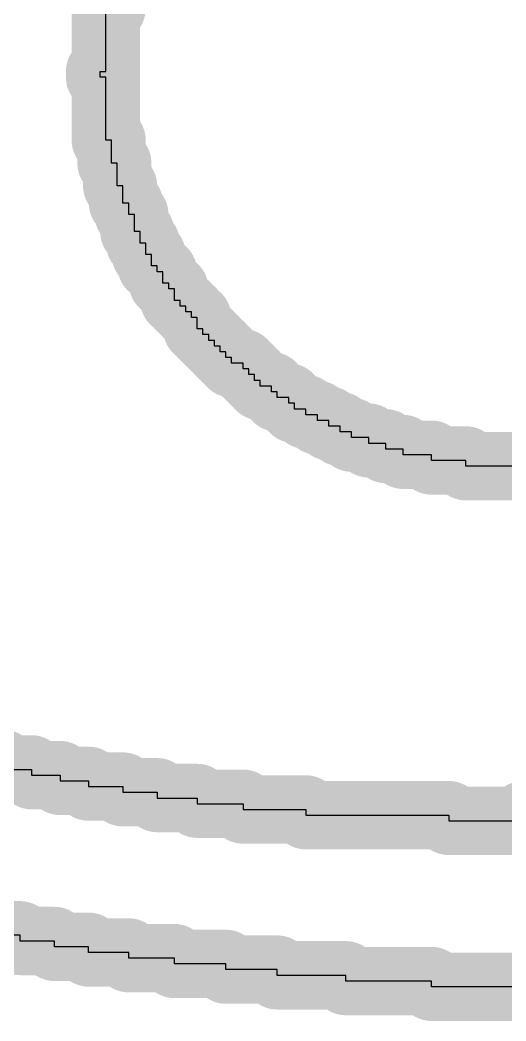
# Model space of a CAD drawing. Header units: inches. Extents: x -0.03 to 9.71, y 0.01 to 4.44.
# Drawn here: x 0.1688 to 0.2044, y 0.6771 to 0.7502 of the extents above; entities that cross this region are included whole.
import ezdxf

# ---------------------------------------------------------------- set-up
doc = ezdxf.new("R2010")
doc.units = ezdxf.units.IN
doc.header["$MEASUREMENT"] = 0
doc.layers.add('Top Overlay', color=2, linetype='Continuous')

msp = doc.modelspace()

# ---------------------------------------------------------------- linework, layer by layer
at = {"layer": 'Top Overlay'}
for p, q in [((0.175122, 0.746484), (0.175122, 0.751083)), ((0.174705, 0.746067), (0.174705, 0.746484)), ((0.174705, 0.746484), (0.175122, 0.746484)), ((0.175122, 0.746067), (0.174705, 0.746067)), ((0.175122, 0.741465), (0.175122, 0.746067)), ((0.17554, 0.741465), (0.175122, 0.741465)), ((0.17554, 0.739791), (0.17554, 0.741465)), ((0.175957, 0.739791), (0.17554, 0.739791)), ((0.175957, 0.738122), (0.175957, 0.739791)), ((0.176378, 0.738122), (0.175957, 0.738122)), ((0.176378, 0.736866), (0.176378, 0.738122)), ((0.176796, 0.736866), (0.176378, 0.736866)), ((0.176796, 0.736032), (0.176796, 0.736866)), ((0.177213, 0.736032), (0.176796, 0.736032)), ((0.177213, 0.734776), (0.177213, 0.736032)), ((0.17763, 0.734776), (0.177213, 0.734776)), ((0.17763, 0.733937), (0.17763, 0.734776)), ((0.178048, 0.733937), (0.17763, 0.733937)), ((0.178048, 0.73352), (0.178048, 0.733937)), ((0.178048, 0.733102), (0.178048, 0.73352)), ((0.178469, 0.733102), (0.178048, 0.733102)), ((0.178469, 0.732268), (0.178469, 0.733102)), ((0.178886, 0.732268), (0.178469, 0.732268)), ((0.178886, 0.731846), (0.178886, 0.732268)), ((0.179304, 0.731846), (0.178886, 0.731846)), ((0.179304, 0.731012), (0.179304, 0.731846)), ((0.179721, 0.731012), (0.179304, 0.731012)), ((0.179721, 0.730595), (0.179721, 0.731012)), ((0.180138, 0.730595), (0.179721, 0.730595)), ((0.180138, 0.729756), (0.180138, 0.730595)), ((0.180559, 0.729756), (0.180138, 0.729756)), ((0.180559, 0.729339), (0.180559, 0.729756)), ((0.180977, 0.729339), (0.180559, 0.729339)), ((0.180977, 0.728921), (0.180977, 0.729339)), ((0.181394, 0.728921), (0.180977, 0.728921)), ((0.181394, 0.728504), (0.181394, 0.728921)), ((0.181811, 0.728504), (0.181394, 0.728504)), ((0.181811, 0.727665), (0.181811, 0.728504)), ((0.182229, 0.727665), (0.181811, 0.727665)), ((0.182229, 0.727248), (0.182229, 0.727665)), ((0.18265, 0.727248), (0.182229, 0.727248)), ((0.18265, 0.726831), (0.18265, 0.727248)), ((0.183067, 0.726831), (0.18265, 0.726831)), ((0.183067, 0.726414), (0.183067, 0.726831)), ((0.183485, 0.726414), (0.183067, 0.726414)), ((0.183485, 0.725992), (0.183485, 0.726414)), ((0.183902, 0.725992), (0.183485, 0.725992)), ((0.183902, 0.725575), (0.183902, 0.725992)), ((0.184323, 0.725575), (0.183902, 0.725575)), ((0.184323, 0.725158), (0.184323, 0.725575)), ((0.185158, 0.725158), (0.184323, 0.725158)), ((0.185158, 0.72474), (0.185158, 0.725158)), ((0.185575, 0.72474), (0.185158, 0.72474)), ((0.185575, 0.724323), (0.185575, 0.72474)), ((0.185993, 0.724323), (0.185575, 0.724323)), ((0.185993, 0.723902), (0.185993, 0.724323)), ((0.186414, 0.723902), (0.185993, 0.723902)), ((0.186414, 0.723484), (0.186414, 0.723902)), ((0.187248, 0.723484), (0.186414, 0.723484)), ((0.187248, 0.723067), (0.187248, 0.723484)), ((0.187666, 0.723067), (0.187248, 0.723067)), ((0.187666, 0.72265), (0.187666, 0.723067)), ((0.188504, 0.72265), (0.187666, 0.72265)), ((0.188504, 0.722232), (0.188504, 0.72265)), ((0.188922, 0.722232), (0.188504, 0.722232)), ((0.188922, 0.721811), (0.188922, 0.722232)), ((0.189756, 0.721811), (0.188922, 0.721811)), ((0.189756, 0.721394), (0.189756, 0.721811)), ((0.190595, 0.721394), (0.189756, 0.721394)), ((0.190595, 0.720977), (0.190595, 0.721394)), ((0.19143, 0.720977), (0.190595, 0.720977)), ((0.19143, 0.720559), (0.19143, 0.720977)), ((0.192268, 0.720559), (0.19143, 0.720559)), ((0.192268, 0.720138), (0.192268, 0.720559)), ((0.193103, 0.720138), (0.192268, 0.720138)), ((0.193103, 0.71972), (0.193103, 0.720138)), ((0.194359, 0.71972), (0.193103, 0.71972)), ((0.194359, 0.719303), (0.194359, 0.71972)), ((0.195611, 0.719303), (0.194359, 0.719303)), ((0.195611, 0.718886), (0.195611, 0.719303)), ((0.196866, 0.718886), (0.195611, 0.718886)), ((0.196866, 0.718469), (0.196866, 0.718886)), ((0.198957, 0.718469), (0.196866, 0.718469)), ((0.198957, 0.718047), (0.198957, 0.718469)), ((0.201465, 0.718047), (0.198957, 0.718047)), ((0.201465, 0.71763), (0.201465, 0.718047)), ((0.208158, 0.71763), (0.201465, 0.71763)), ((0.167595, 0.695469), (0.169685, 0.695469)), ((0.169685, 0.695469), (0.169685, 0.695051)), ((0.169685, 0.695051), (0.171776, 0.695051)), ((0.171776, 0.695051), (0.171776, 0.694634)), ((0.171776, 0.694634), (0.173867, 0.694634)), ((0.173867, 0.694634), (0.173867, 0.694213)), ((0.173867, 0.694213), (0.176378, 0.694213)), ((0.176378, 0.694213), (0.176378, 0.693795)), ((0.176378, 0.693795), (0.178886, 0.693795)), ((0.178886, 0.693795), (0.178886, 0.693378)), ((0.178886, 0.693378), (0.181811, 0.693378)), ((0.181811, 0.693378), (0.181811, 0.692961)), ((0.181811, 0.692961), (0.185158, 0.692961)), ((0.185158, 0.692961), (0.185158, 0.692539)), ((0.185158, 0.692539), (0.189756, 0.692539)), ((0.189756, 0.692539), (0.189756, 0.692122)), ((0.189756, 0.692122), (0.200213, 0.692122)), ((0.200213, 0.692122), (0.200213, 0.691705)), ((0.200213, 0.691705), (0.205646, 0.691705)), ((0.168851, 0.683343), (0.166343, 0.683343)), ((0.168851, 0.682925), (0.168851, 0.683343)), ((0.171359, 0.682925), (0.168851, 0.682925)), ((0.171359, 0.682504), (0.171359, 0.682925)), ((0.173867, 0.682504), (0.171359, 0.682504)), ((0.173867, 0.682087), (0.173867, 0.682504)), ((0.176796, 0.682087), (0.173867, 0.682087)), ((0.176796, 0.681669), (0.176796, 0.682087)), ((0.180138, 0.681669), (0.176796, 0.681669)), ((0.180138, 0.681252), (0.180138, 0.681669)), ((0.183902, 0.681252), (0.180138, 0.681252)), ((0.183902, 0.680835), (0.183902, 0.681252)), ((0.187666, 0.680835), (0.183902, 0.680835)), ((0.187666, 0.680414), (0.187666, 0.680835)), ((0.192685, 0.680414), (0.187666, 0.680414)), ((0.192685, 0.679996), (0.192685, 0.680414)), ((0.198957, 0.679996), (0.192685, 0.679996)), ((0.198957, 0.679579), (0.198957, 0.679996)), ((0.224882, 0.679579), (0.198957, 0.679579))]:
    msp.add_line(p, q, dxfattribs=at)
for points in [[(0.17554, 0.752339, 0.005, 0.005, 0), (0.17554, 0.752756, 0.005, 0.005, 0)], [(0.17554, 0.751917, 0.005, 0.005, 0), (0.17554, 0.752339, 0.005, 0.005, 0)], [(0.17554, 0.7515, 0.005, 0.005, 0), (0.17554, 0.751917, 0.005, 0.005, 0)], [(0.17554, 0.751083, 0.005, 0.005, 0), (0.17554, 0.7515, 0.005, 0.005, 0)], [(0.175122, 0.751083, 0.005, 0.005, 0), (0.17554, 0.751083, 0.005, 0.005, 0)], [(0.175122, 0.750665, 0.005, 0.005, 0), (0.175122, 0.751083, 0.005, 0.005, 0)], [(0.175122, 0.750248, 0.005, 0.005, 0), (0.175122, 0.750665, 0.005, 0.005, 0)], [(0.175122, 0.749831, 0.005, 0.005, 0), (0.175122, 0.750248, 0.005, 0.005, 0)], [(0.175122, 0.749409, 0.005, 0.005, 0), (0.175122, 0.749831, 0.005, 0.005, 0)], [(0.175122, 0.748992, 0.005, 0.005, 0), (0.175122, 0.749409, 0.005, 0.005, 0)], [(0.175122, 0.748575, 0.005, 0.005, 0), (0.175122, 0.748992, 0.005, 0.005, 0)], [(0.175122, 0.748158, 0.005, 0.005, 0), (0.175122, 0.748575, 0.005, 0.005, 0)], [(0.175122, 0.747736, 0.005, 0.005, 0), (0.175122, 0.748158, 0.005, 0.005, 0)], [(0.175122, 0.747319, 0.005, 0.005, 0), (0.175122, 0.747736, 0.005, 0.005, 0)], [(0.175122, 0.746902, 0.005, 0.005, 0), (0.175122, 0.747319, 0.005, 0.005, 0)], [(0.175122, 0.746484, 0.005, 0.005, 0), (0.175122, 0.746902, 0.005, 0.005, 0)], [(0.174705, 0.746067, 0.005, 0.005, 0), (0.174705, 0.746484, 0.005, 0.005, 0)], [(0.174705, 0.746484, 0.005, 0.005, 0), (0.175122, 0.746484, 0.005, 0.005, 0)], [(0.174705, 0.746067, 0.005, 0.005, 0), (0.175122, 0.746067, 0.005, 0.005, 0)], [(0.175122, 0.745646, 0.005, 0.005, 0), (0.175122, 0.746067, 0.005, 0.005, 0)], [(0.175122, 0.745228, 0.005, 0.005, 0), (0.175122, 0.745646, 0.005, 0.005, 0)], [(0.175122, 0.744811, 0.005, 0.005, 0), (0.175122, 0.745228, 0.005, 0.005, 0)], [(0.175122, 0.744394, 0.005, 0.005, 0), (0.175122, 0.744811, 0.005, 0.005, 0)], [(0.175122, 0.743973, 0.005, 0.005, 0), (0.175122, 0.744394, 0.005, 0.005, 0)], [(0.175122, 0.743555, 0.005, 0.005, 0), (0.175122, 0.743973, 0.005, 0.005, 0)], [(0.175122, 0.743138, 0.005, 0.005, 0), (0.175122, 0.743555, 0.005, 0.005, 0)], [(0.175122, 0.742721, 0.005, 0.005, 0), (0.175122, 0.743138, 0.005, 0.005, 0)], [(0.175122, 0.742303, 0.005, 0.005, 0), (0.175122, 0.742721, 0.005, 0.005, 0)], [(0.175122, 0.741882, 0.005, 0.005, 0), (0.175122, 0.742303, 0.005, 0.005, 0)], [(0.175122, 0.741465, 0.005, 0.005, 0), (0.175122, 0.741882, 0.005, 0.005, 0)], [(0.175122, 0.741465, 0.005, 0.005, 0), (0.17554, 0.741465, 0.005, 0.005, 0)], [(0.17554, 0.741047, 0.005, 0.005, 0), (0.17554, 0.741465, 0.005, 0.005, 0)], [(0.17554, 0.74063, 0.005, 0.005, 0), (0.17554, 0.741047, 0.005, 0.005, 0)], [(0.17554, 0.740213, 0.005, 0.005, 0), (0.17554, 0.74063, 0.005, 0.005, 0)], [(0.17554, 0.739791, 0.005, 0.005, 0), (0.17554, 0.740213, 0.005, 0.005, 0)], [(0.17554, 0.739791, 0.005, 0.005, 0), (0.175957, 0.739791, 0.005, 0.005, 0)], [(0.175957, 0.739374, 0.005, 0.005, 0), (0.175957, 0.739791, 0.005, 0.005, 0)], [(0.175957, 0.738957, 0.005, 0.005, 0), (0.175957, 0.739374, 0.005, 0.005, 0)], [(0.175957, 0.738539, 0.005, 0.005, 0), (0.175957, 0.738957, 0.005, 0.005, 0)], [(0.175957, 0.738122, 0.005, 0.005, 0), (0.175957, 0.738539, 0.005, 0.005, 0)], [(0.175957, 0.738122, 0.005, 0.005, 0), (0.176378, 0.738122, 0.005, 0.005, 0)], [(0.176378, 0.737701, 0.005, 0.005, 0), (0.176378, 0.738122, 0.005, 0.005, 0)], [(0.176378, 0.737283, 0.005, 0.005, 0), (0.176378, 0.737701, 0.005, 0.005, 0)], [(0.176378, 0.736866, 0.005, 0.005, 0), (0.176378, 0.737283, 0.005, 0.005, 0)], [(0.176378, 0.736866, 0.005, 0.005, 0), (0.176796, 0.736866, 0.005, 0.005, 0)], [(0.176796, 0.736449, 0.005, 0.005, 0), (0.176796, 0.736866, 0.005, 0.005, 0)], [(0.176796, 0.736032, 0.005, 0.005, 0), (0.176796, 0.736449, 0.005, 0.005, 0)], [(0.176796, 0.736032, 0.005, 0.005, 0), (0.177213, 0.736032, 0.005, 0.005, 0)], [(0.177213, 0.73561, 0.005, 0.005, 0), (0.177213, 0.736032, 0.005, 0.005, 0)], [(0.177213, 0.735193, 0.005, 0.005, 0), (0.177213, 0.73561, 0.005, 0.005, 0)], [(0.177213, 0.734776, 0.005, 0.005, 0), (0.177213, 0.735193, 0.005, 0.005, 0)], [(0.177213, 0.734776, 0.005, 0.005, 0), (0.17763, 0.734776, 0.005, 0.005, 0)], [(0.17763, 0.734358, 0.005, 0.005, 0), (0.17763, 0.734776, 0.005, 0.005, 0)], [(0.17763, 0.733937, 0.005, 0.005, 0), (0.17763, 0.734358, 0.005, 0.005, 0)], [(0.17763, 0.733937, 0.005, 0.005, 0), (0.178048, 0.733937, 0.005, 0.005, 0)], [(0.178048, 0.73352, 0.005, 0.005, 0), (0.178048, 0.733937, 0.005, 0.005, 0)], [(0.178048, 0.733102, 0.005, 0.005, 0), (0.178048, 0.73352, 0.005, 0.005, 0)], [(0.178048, 0.733102, 0.005, 0.005, 0), (0.178469, 0.733102, 0.005, 0.005, 0)], [(0.178469, 0.732685, 0.005, 0.005, 0), (0.178469, 0.733102, 0.005, 0.005, 0)], [(0.178469, 0.732268, 0.005, 0.005, 0), (0.178469, 0.732685, 0.005, 0.005, 0)], [(0.178469, 0.732268, 0.005, 0.005, 0), (0.178886, 0.732268, 0.005, 0.005, 0)], [(0.178886, 0.731846, 0.005, 0.005, 0), (0.178886, 0.732268, 0.005, 0.005, 0)], [(0.178886, 0.731846, 0.005, 0.005, 0), (0.179304, 0.731846, 0.005, 0.005, 0)], [(0.179304, 0.731429, 0.005, 0.005, 0), (0.179304, 0.731846, 0.005, 0.005, 0)], [(0.179304, 0.731012, 0.005, 0.005, 0), (0.179304, 0.731429, 0.005, 0.005, 0)], [(0.179304, 0.731012, 0.005, 0.005, 0), (0.179721, 0.731012, 0.005, 0.005, 0)], [(0.179721, 0.730595, 0.005, 0.005, 0), (0.179721, 0.731012, 0.005, 0.005, 0)], [(0.179721, 0.730595, 0.005, 0.005, 0), (0.180138, 0.730595, 0.005, 0.005, 0)], [(0.180138, 0.730177, 0.005, 0.005, 0), (0.180138, 0.730595, 0.005, 0.005, 0)], [(0.180138, 0.729756, 0.005, 0.005, 0), (0.180138, 0.730177, 0.005, 0.005, 0)], [(0.180138, 0.729756, 0.005, 0.005, 0), (0.180559, 0.729756, 0.005, 0.005, 0)], [(0.180559, 0.729339, 0.005, 0.005, 0), (0.180559, 0.729756, 0.005, 0.005, 0)], [(0.180559, 0.729339, 0.005, 0.005, 0), (0.180977, 0.729339, 0.005, 0.005, 0)], [(0.180977, 0.728921, 0.005, 0.005, 0), (0.180977, 0.729339, 0.005, 0.005, 0)], [(0.180977, 0.728921, 0.005, 0.005, 0), (0.181394, 0.728921, 0.005, 0.005, 0)], [(0.181394, 0.728504, 0.005, 0.005, 0), (0.181394, 0.728921, 0.005, 0.005, 0)], [(0.181394, 0.728504, 0.005, 0.005, 0), (0.181811, 0.728504, 0.005, 0.005, 0)], [(0.181811, 0.728083, 0.005, 0.005, 0), (0.181811, 0.728504, 0.005, 0.005, 0)], [(0.181811, 0.727665, 0.005, 0.005, 0), (0.181811, 0.728083, 0.005, 0.005, 0)], [(0.181811, 0.727665, 0.005, 0.005, 0), (0.182229, 0.727665, 0.005, 0.005, 0)], [(0.182229, 0.727248, 0.005, 0.005, 0), (0.182229, 0.727665, 0.005, 0.005, 0)], [(0.182229, 0.727248, 0.005, 0.005, 0), (0.18265, 0.727248, 0.005, 0.005, 0)], [(0.18265, 0.726831, 0.005, 0.005, 0), (0.18265, 0.727248, 0.005, 0.005, 0)], [(0.18265, 0.726831, 0.005, 0.005, 0), (0.183067, 0.726831, 0.005, 0.005, 0)], [(0.183067, 0.726414, 0.005, 0.005, 0), (0.183067, 0.726831, 0.005, 0.005, 0)], [(0.183067, 0.726414, 0.005, 0.005, 0), (0.183485, 0.726414, 0.005, 0.005, 0)], [(0.183485, 0.725992, 0.005, 0.005, 0), (0.183485, 0.726414, 0.005, 0.005, 0)], [(0.183485, 0.725992, 0.005, 0.005, 0), (0.183902, 0.725992, 0.005, 0.005, 0)], [(0.183902, 0.725575, 0.005, 0.005, 0), (0.183902, 0.725992, 0.005, 0.005, 0)], [(0.183902, 0.725575, 0.005, 0.005, 0), (0.184323, 0.725575, 0.005, 0.005, 0)], [(0.184323, 0.725158, 0.005, 0.005, 0), (0.184323, 0.725575, 0.005, 0.005, 0)], [(0.184323, 0.725158, 0.005, 0.005, 0), (0.185158, 0.725158, 0.005, 0.005, 0)], [(0.185158, 0.72474, 0.005, 0.005, 0), (0.185158, 0.725158, 0.005, 0.005, 0)], [(0.185158, 0.72474, 0.005, 0.005, 0), (0.185575, 0.72474, 0.005, 0.005, 0)], [(0.185575, 0.724323, 0.005, 0.005, 0), (0.185575, 0.72474, 0.005, 0.005, 0)], [(0.185575, 0.724323, 0.005, 0.005, 0), (0.185993, 0.724323, 0.005, 0.005, 0)], [(0.185993, 0.723902, 0.005, 0.005, 0), (0.185993, 0.724323, 0.005, 0.005, 0)], [(0.185993, 0.723902, 0.005, 0.005, 0), (0.186414, 0.723902, 0.005, 0.005, 0)], [(0.186414, 0.723484, 0.005, 0.005, 0), (0.186414, 0.723902, 0.005, 0.005, 0)], [(0.186414, 0.723484, 0.005, 0.005, 0), (0.187248, 0.723484, 0.005, 0.005, 0)], [(0.187248, 0.723067, 0.005, 0.005, 0), (0.187248, 0.723484, 0.005, 0.005, 0)], [(0.187248, 0.723067, 0.005, 0.005, 0), (0.187666, 0.723067, 0.005, 0.005, 0)], [(0.187666, 0.72265, 0.005, 0.005, 0), (0.187666, 0.723067, 0.005, 0.005, 0)], [(0.187666, 0.72265, 0.005, 0.005, 0), (0.188504, 0.72265, 0.005, 0.005, 0)], [(0.188504, 0.722232, 0.005, 0.005, 0), (0.188504, 0.72265, 0.005, 0.005, 0)], [(0.188504, 0.722232, 0.005, 0.005, 0), (0.188922, 0.722232, 0.005, 0.005, 0)], [(0.188922, 0.721811, 0.005, 0.005, 0), (0.188922, 0.722232, 0.005, 0.005, 0)], [(0.188922, 0.721811, 0.005, 0.005, 0), (0.189756, 0.721811, 0.005, 0.005, 0)], [(0.189756, 0.721394, 0.005, 0.005, 0), (0.189756, 0.721811, 0.005, 0.005, 0)], [(0.189756, 0.721394, 0.005, 0.005, 0), (0.190595, 0.721394, 0.005, 0.005, 0)], [(0.190595, 0.720977, 0.005, 0.005, 0), (0.190595, 0.721394, 0.005, 0.005, 0)], [(0.190595, 0.720977, 0.005, 0.005, 0), (0.19143, 0.720977, 0.005, 0.005, 0)], [(0.19143, 0.720559, 0.005, 0.005, 0), (0.19143, 0.720977, 0.005, 0.005, 0)], [(0.19143, 0.720559, 0.005, 0.005, 0), (0.192268, 0.720559, 0.005, 0.005, 0)], [(0.192268, 0.720138, 0.005, 0.005, 0), (0.192268, 0.720559, 0.005, 0.005, 0)], [(0.192268, 0.720138, 0.005, 0.005, 0), (0.193103, 0.720138, 0.005, 0.005, 0)], [(0.193103, 0.71972, 0.005, 0.005, 0), (0.193103, 0.720138, 0.005, 0.005, 0)], [(0.193103, 0.71972, 0.005, 0.005, 0), (0.194359, 0.71972, 0.005, 0.005, 0)], [(0.194359, 0.719303, 0.005, 0.005, 0), (0.194359, 0.71972, 0.005, 0.005, 0)], [(0.194359, 0.719303, 0.005, 0.005, 0), (0.195611, 0.719303, 0.005, 0.005, 0)], [(0.195611, 0.718886, 0.005, 0.005, 0), (0.195611, 0.719303, 0.005, 0.005, 0)], [(0.195611, 0.718886, 0.005, 0.005, 0), (0.196866, 0.718886, 0.005, 0.005, 0)], [(0.196866, 0.718469, 0.005, 0.005, 0), (0.196866, 0.718886, 0.005, 0.005, 0)], [(0.196866, 0.718469, 0.005, 0.005, 0), (0.198957, 0.718469, 0.005, 0.005, 0)], [(0.198957, 0.718047, 0.005, 0.005, 0), (0.198957, 0.718469, 0.005, 0.005, 0)], [(0.198957, 0.718047, 0.005, 0.005, 0), (0.201465, 0.718047, 0.005, 0.005, 0)], [(0.201465, 0.71763, 0.005, 0.005, 0), (0.201465, 0.718047, 0.005, 0.005, 0)], [(0.201465, 0.71763, 0.005, 0.005, 0), (0.208158, 0.71763, 0.005, 0.005, 0)], [(0.165922, 0.695886, 0.005, 0.005, 0), (0.167595, 0.695886, 0.005, 0.005, 0)], [(0.167595, 0.695469, 0.005, 0.005, 0), (0.167595, 0.695886, 0.005, 0.005, 0)], [(0.167595, 0.695469, 0.005, 0.005, 0), (0.169685, 0.695469, 0.005, 0.005, 0)], [(0.169685, 0.695051, 0.005, 0.005, 0), (0.169685, 0.695469, 0.005, 0.005, 0)], [(0.169685, 0.695051, 0.005, 0.005, 0), (0.171776, 0.695051, 0.005, 0.005, 0)], [(0.171776, 0.694634, 0.005, 0.005, 0), (0.171776, 0.695051, 0.005, 0.005, 0)], [(0.171776, 0.694634, 0.005, 0.005, 0), (0.173867, 0.694634, 0.005, 0.005, 0)], [(0.173867, 0.694213, 0.005, 0.005, 0), (0.173867, 0.694634, 0.005, 0.005, 0)], [(0.173867, 0.694213, 0.005, 0.005, 0), (0.176378, 0.694213, 0.005, 0.005, 0)], [(0.176378, 0.693795, 0.005, 0.005, 0), (0.176378, 0.694213, 0.005, 0.005, 0)], [(0.176378, 0.693795, 0.005, 0.005, 0), (0.178886, 0.693795, 0.005, 0.005, 0)], [(0.178886, 0.693378, 0.005, 0.005, 0), (0.178886, 0.693795, 0.005, 0.005, 0)], [(0.178886, 0.693378, 0.005, 0.005, 0), (0.181811, 0.693378, 0.005, 0.005, 0)], [(0.181811, 0.692961, 0.005, 0.005, 0), (0.181811, 0.693378, 0.005, 0.005, 0)], [(0.181811, 0.692961, 0.005, 0.005, 0), (0.185158, 0.692961, 0.005, 0.005, 0)], [(0.185158, 0.692539, 0.005, 0.005, 0), (0.185158, 0.692961, 0.005, 0.005, 0)], [(0.185158, 0.692539, 0.005, 0.005, 0), (0.189756, 0.692539, 0.005, 0.005, 0)], [(0.189756, 0.692122, 0.005, 0.005, 0), (0.189756, 0.692539, 0.005, 0.005, 0)], [(0.189756, 0.692122, 0.005, 0.005, 0), (0.200213, 0.692122, 0.005, 0.005, 0)], [(0.200213, 0.691705, 0.005, 0.005, 0), (0.200213, 0.692122, 0.005, 0.005, 0)], [(0.205646, 0.692122, 0.005, 0.005, 0), (0.219028, 0.692122, 0.005, 0.005, 0)], [(0.205646, 0.691705, 0.005, 0.005, 0), (0.205646, 0.692122, 0.005, 0.005, 0)], [(0.200213, 0.691705, 0.005, 0.005, 0), (0.205646, 0.691705, 0.005, 0.005, 0)], [(0.166343, 0.683343, 0.005, 0.005, 0), (0.168851, 0.683343, 0.005, 0.005, 0)], [(0.168851, 0.682925, 0.005, 0.005, 0), (0.168851, 0.683343, 0.005, 0.005, 0)], [(0.168851, 0.682925, 0.005, 0.005, 0), (0.171359, 0.682925, 0.005, 0.005, 0)], [(0.171359, 0.682504, 0.005, 0.005, 0), (0.171359, 0.682925, 0.005, 0.005, 0)], [(0.171359, 0.682504, 0.005, 0.005, 0), (0.173867, 0.682504, 0.005, 0.005, 0)], [(0.173867, 0.682087, 0.005, 0.005, 0), (0.173867, 0.682504, 0.005, 0.005, 0)], [(0.173867, 0.682087, 0.005, 0.005, 0), (0.176796, 0.682087, 0.005, 0.005, 0)], [(0.176796, 0.681669, 0.005, 0.005, 0), (0.176796, 0.682087, 0.005, 0.005, 0)], [(0.176796, 0.681669, 0.005, 0.005, 0), (0.180138, 0.681669, 0.005, 0.005, 0)], [(0.180138, 0.681252, 0.005, 0.005, 0), (0.180138, 0.681669, 0.005, 0.005, 0)], [(0.180138, 0.681252, 0.005, 0.005, 0), (0.183902, 0.681252, 0.005, 0.005, 0)], [(0.183902, 0.680835, 0.005, 0.005, 0), (0.183902, 0.681252, 0.005, 0.005, 0)], [(0.183902, 0.680835, 0.005, 0.005, 0), (0.187666, 0.680835, 0.005, 0.005, 0)], [(0.187666, 0.680414, 0.005, 0.005, 0), (0.187666, 0.680835, 0.005, 0.005, 0)], [(0.187666, 0.680414, 0.005, 0.005, 0), (0.192685, 0.680414, 0.005, 0.005, 0)], [(0.192685, 0.679996, 0.005, 0.005, 0), (0.192685, 0.680414, 0.005, 0.005, 0)], [(0.192685, 0.679996, 0.005, 0.005, 0), (0.198957, 0.679996, 0.005, 0.005, 0)], [(0.198957, 0.679579, 0.005, 0.005, 0), (0.198957, 0.679996, 0.005, 0.005, 0)], [(0.198957, 0.679579, 0.005, 0.005, 0), (0.224882, 0.679579, 0.005, 0.005, 0)]]:
    msp.add_lwpolyline(points, format="xyseb", dxfattribs=at)
for points in [[(0.17429, 0.752339, 0.0025, 0.0025, 1), (0.17679, 0.752339, 0.0025, 0.0025, 1)], [(0.17429, 0.752339, 0.0025, 0.0025, 1), (0.17679, 0.752339, 0.0025, 0.0025, 1)], [(0.17429, 0.751917, 0.0025, 0.0025, 1), (0.17679, 0.751917, 0.0025, 0.0025, 1)], [(0.17429, 0.751917, 0.0025, 0.0025, 1), (0.17679, 0.751917, 0.0025, 0.0025, 1)], [(0.17429, 0.7515, 0.0025, 0.0025, 1), (0.17679, 0.7515, 0.0025, 0.0025, 1)], [(0.17429, 0.7515, 0.0025, 0.0025, 1), (0.17679, 0.7515, 0.0025, 0.0025, 1)], [(0.173872, 0.751083, 0.0025, 0.0025, 1), (0.176372, 0.751083, 0.0025, 0.0025, 1)], [(0.173872, 0.751083, 0.0025, 0.0025, 1), (0.176372, 0.751083, 0.0025, 0.0025, 1)], [(0.173872, 0.750665, 0.0025, 0.0025, 1), (0.176372, 0.750665, 0.0025, 0.0025, 1)], [(0.173872, 0.750665, 0.0025, 0.0025, 1), (0.176372, 0.750665, 0.0025, 0.0025, 1)], [(0.17429, 0.751083, 0.0025, 0.0025, 1), (0.17679, 0.751083, 0.0025, 0.0025, 1)], [(0.17429, 0.751083, 0.0025, 0.0025, 1), (0.17679, 0.751083, 0.0025, 0.0025, 1)], [(0.173872, 0.750248, 0.0025, 0.0025, 1), (0.176372, 0.750248, 0.0025, 0.0025, 1)], [(0.173872, 0.750248, 0.0025, 0.0025, 1), (0.176372, 0.750248, 0.0025, 0.0025, 1)], [(0.173872, 0.749831, 0.0025, 0.0025, 1), (0.176372, 0.749831, 0.0025, 0.0025, 1)], [(0.173872, 0.749831, 0.0025, 0.0025, 1), (0.176372, 0.749831, 0.0025, 0.0025, 1)], [(0.173872, 0.749409, 0.0025, 0.0025, 1), (0.176372, 0.749409, 0.0025, 0.0025, 1)], [(0.173872, 0.749409, 0.0025, 0.0025, 1), (0.176372, 0.749409, 0.0025, 0.0025, 1)], [(0.173872, 0.748992, 0.0025, 0.0025, 1), (0.176372, 0.748992, 0.0025, 0.0025, 1)], [(0.173872, 0.748992, 0.0025, 0.0025, 1), (0.176372, 0.748992, 0.0025, 0.0025, 1)], [(0.173872, 0.748575, 0.0025, 0.0025, 1), (0.176372, 0.748575, 0.0025, 0.0025, 1)], [(0.173872, 0.748575, 0.0025, 0.0025, 1), (0.176372, 0.748575, 0.0025, 0.0025, 1)], [(0.173872, 0.748158, 0.0025, 0.0025, 1), (0.176372, 0.748158, 0.0025, 0.0025, 1)], [(0.173872, 0.748158, 0.0025, 0.0025, 1), (0.176372, 0.748158, 0.0025, 0.0025, 1)], [(0.173872, 0.747736, 0.0025, 0.0025, 1), (0.176372, 0.747736, 0.0025, 0.0025, 1)], [(0.173872, 0.747736, 0.0025, 0.0025, 1), (0.176372, 0.747736, 0.0025, 0.0025, 1)], [(0.173872, 0.747319, 0.0025, 0.0025, 1), (0.176372, 0.747319, 0.0025, 0.0025, 1)], [(0.173872, 0.747319, 0.0025, 0.0025, 1), (0.176372, 0.747319, 0.0025, 0.0025, 1)], [(0.173872, 0.746902, 0.0025, 0.0025, 1), (0.176372, 0.746902, 0.0025, 0.0025, 1)], [(0.173872, 0.746902, 0.0025, 0.0025, 1), (0.176372, 0.746902, 0.0025, 0.0025, 1)], [(0.173455, 0.746484, 0.0025, 0.0025, 1), (0.175955, 0.746484, 0.0025, 0.0025, 1)], [(0.173455, 0.746484, 0.0025, 0.0025, 1), (0.175955, 0.746484, 0.0025, 0.0025, 1)], [(0.173455, 0.746067, 0.0025, 0.0025, 1), (0.175955, 0.746067, 0.0025, 0.0025, 1)], [(0.173455, 0.746067, 0.0025, 0.0025, 1), (0.175955, 0.746067, 0.0025, 0.0025, 1)], [(0.173872, 0.746484, 0.0025, 0.0025, 1), (0.176372, 0.746484, 0.0025, 0.0025, 1)], [(0.173872, 0.746484, 0.0025, 0.0025, 1), (0.176372, 0.746484, 0.0025, 0.0025, 1)], [(0.173872, 0.746067, 0.0025, 0.0025, 1), (0.176372, 0.746067, 0.0025, 0.0025, 1)], [(0.173872, 0.746067, 0.0025, 0.0025, 1), (0.176372, 0.746067, 0.0025, 0.0025, 1)], [(0.173872, 0.745646, 0.0025, 0.0025, 1), (0.176372, 0.745646, 0.0025, 0.0025, 1)], [(0.173872, 0.745646, 0.0025, 0.0025, 1), (0.176372, 0.745646, 0.0025, 0.0025, 1)], [(0.173872, 0.745228, 0.0025, 0.0025, 1), (0.176372, 0.745228, 0.0025, 0.0025, 1)], [(0.173872, 0.745228, 0.0025, 0.0025, 1), (0.176372, 0.745228, 0.0025, 0.0025, 1)], [(0.173872, 0.744811, 0.0025, 0.0025, 1), (0.176372, 0.744811, 0.0025, 0.0025, 1)], [(0.173872, 0.744811, 0.0025, 0.0025, 1), (0.176372, 0.744811, 0.0025, 0.0025, 1)], [(0.173872, 0.744394, 0.0025, 0.0025, 1), (0.176372, 0.744394, 0.0025, 0.0025, 1)], [(0.173872, 0.744394, 0.0025, 0.0025, 1), (0.176372, 0.744394, 0.0025, 0.0025, 1)], [(0.173872, 0.743973, 0.0025, 0.0025, 1), (0.176372, 0.743973, 0.0025, 0.0025, 1)], [(0.173872, 0.743973, 0.0025, 0.0025, 1), (0.176372, 0.743973, 0.0025, 0.0025, 1)], [(0.173872, 0.743555, 0.0025, 0.0025, 1), (0.176372, 0.743555, 0.0025, 0.0025, 1)], [(0.173872, 0.743555, 0.0025, 0.0025, 1), (0.176372, 0.743555, 0.0025, 0.0025, 1)], [(0.173872, 0.743138, 0.0025, 0.0025, 1), (0.176372, 0.743138, 0.0025, 0.0025, 1)], [(0.173872, 0.743138, 0.0025, 0.0025, 1), (0.176372, 0.743138, 0.0025, 0.0025, 1)], [(0.173872, 0.742721, 0.0025, 0.0025, 1), (0.176372, 0.742721, 0.0025, 0.0025, 1)], [(0.173872, 0.742721, 0.0025, 0.0025, 1), (0.176372, 0.742721, 0.0025, 0.0025, 1)], [(0.173872, 0.742303, 0.0025, 0.0025, 1), (0.176372, 0.742303, 0.0025, 0.0025, 1)], [(0.173872, 0.742303, 0.0025, 0.0025, 1), (0.176372, 0.742303, 0.0025, 0.0025, 1)], [(0.173872, 0.741882, 0.0025, 0.0025, 1), (0.176372, 0.741882, 0.0025, 0.0025, 1)], [(0.173872, 0.741882, 0.0025, 0.0025, 1), (0.176372, 0.741882, 0.0025, 0.0025, 1)], [(0.173872, 0.741465, 0.0025, 0.0025, 1), (0.176372, 0.741465, 0.0025, 0.0025, 1)], [(0.173872, 0.741465, 0.0025, 0.0025, 1), (0.176372, 0.741465, 0.0025, 0.0025, 1)], [(0.17429, 0.741465, 0.0025, 0.0025, 1), (0.17679, 0.741465, 0.0025, 0.0025, 1)], [(0.17429, 0.741465, 0.0025, 0.0025, 1), (0.17679, 0.741465, 0.0025, 0.0025, 1)], [(0.17429, 0.741047, 0.0025, 0.0025, 1), (0.17679, 0.741047, 0.0025, 0.0025, 1)], [(0.17429, 0.741047, 0.0025, 0.0025, 1), (0.17679, 0.741047, 0.0025, 0.0025, 1)], [(0.17429, 0.74063, 0.0025, 0.0025, 1), (0.17679, 0.74063, 0.0025, 0.0025, 1)], [(0.17429, 0.74063, 0.0025, 0.0025, 1), (0.17679, 0.74063, 0.0025, 0.0025, 1)], [(0.17429, 0.740213, 0.0025, 0.0025, 1), (0.17679, 0.740213, 0.0025, 0.0025, 1)], [(0.17429, 0.740213, 0.0025, 0.0025, 1), (0.17679, 0.740213, 0.0025, 0.0025, 1)], [(0.17429, 0.739791, 0.0025, 0.0025, 1), (0.17679, 0.739791, 0.0025, 0.0025, 1)], [(0.17429, 0.739791, 0.0025, 0.0025, 1), (0.17679, 0.739791, 0.0025, 0.0025, 1)], [(0.174707, 0.739791, 0.0025, 0.0025, 1), (0.177207, 0.739791, 0.0025, 0.0025, 1)], [(0.174707, 0.739791, 0.0025, 0.0025, 1), (0.177207, 0.739791, 0.0025, 0.0025, 1)], [(0.174707, 0.739374, 0.0025, 0.0025, 1), (0.177207, 0.739374, 0.0025, 0.0025, 1)], [(0.174707, 0.739374, 0.0025, 0.0025, 1), (0.177207, 0.739374, 0.0025, 0.0025, 1)], [(0.174707, 0.738957, 0.0025, 0.0025, 1), (0.177207, 0.738957, 0.0025, 0.0025, 1)], [(0.174707, 0.738957, 0.0025, 0.0025, 1), (0.177207, 0.738957, 0.0025, 0.0025, 1)], [(0.174707, 0.738539, 0.0025, 0.0025, 1), (0.177207, 0.738539, 0.0025, 0.0025, 1)], [(0.174707, 0.738539, 0.0025, 0.0025, 1), (0.177207, 0.738539, 0.0025, 0.0025, 1)], [(0.174707, 0.738122, 0.0025, 0.0025, 1), (0.177207, 0.738122, 0.0025, 0.0025, 1)], [(0.174707, 0.738122, 0.0025, 0.0025, 1), (0.177207, 0.738122, 0.0025, 0.0025, 1)], [(0.175128, 0.738122, 0.0025, 0.0025, 1), (0.177628, 0.738122, 0.0025, 0.0025, 1)], [(0.175128, 0.738122, 0.0025, 0.0025, 1), (0.177628, 0.738122, 0.0025, 0.0025, 1)], [(0.175128, 0.737701, 0.0025, 0.0025, 1), (0.177628, 0.737701, 0.0025, 0.0025, 1)], [(0.175128, 0.737701, 0.0025, 0.0025, 1), (0.177628, 0.737701, 0.0025, 0.0025, 1)], [(0.175128, 0.737283, 0.0025, 0.0025, 1), (0.177628, 0.737283, 0.0025, 0.0025, 1)], [(0.175128, 0.737283, 0.0025, 0.0025, 1), (0.177628, 0.737283, 0.0025, 0.0025, 1)], [(0.175128, 0.736866, 0.0025, 0.0025, 1), (0.177628, 0.736866, 0.0025, 0.0025, 1)], [(0.175128, 0.736866, 0.0025, 0.0025, 1), (0.177628, 0.736866, 0.0025, 0.0025, 1)], [(0.175546, 0.736866, 0.0025, 0.0025, 1), (0.178046, 0.736866, 0.0025, 0.0025, 1)], [(0.175546, 0.736866, 0.0025, 0.0025, 1), (0.178046, 0.736866, 0.0025, 0.0025, 1)], [(0.175546, 0.736449, 0.0025, 0.0025, 1), (0.178046, 0.736449, 0.0025, 0.0025, 1)], [(0.175546, 0.736449, 0.0025, 0.0025, 1), (0.178046, 0.736449, 0.0025, 0.0025, 1)], [(0.175546, 0.736032, 0.0025, 0.0025, 1), (0.178046, 0.736032, 0.0025, 0.0025, 1)], [(0.175546, 0.736032, 0.0025, 0.0025, 1), (0.178046, 0.736032, 0.0025, 0.0025, 1)], [(0.175963, 0.736032, 0.0025, 0.0025, 1), (0.178463, 0.736032, 0.0025, 0.0025, 1)], [(0.175963, 0.736032, 0.0025, 0.0025, 1), (0.178463, 0.736032, 0.0025, 0.0025, 1)], [(0.175963, 0.73561, 0.0025, 0.0025, 1), (0.178463, 0.73561, 0.0025, 0.0025, 1)], [(0.175963, 0.73561, 0.0025, 0.0025, 1), (0.178463, 0.73561, 0.0025, 0.0025, 1)], [(0.175963, 0.735193, 0.0025, 0.0025, 1), (0.178463, 0.735193, 0.0025, 0.0025, 1)], [(0.175963, 0.735193, 0.0025, 0.0025, 1), (0.178463, 0.735193, 0.0025, 0.0025, 1)], [(0.175963, 0.734776, 0.0025, 0.0025, 1), (0.178463, 0.734776, 0.0025, 0.0025, 1)], [(0.175963, 0.734776, 0.0025, 0.0025, 1), (0.178463, 0.734776, 0.0025, 0.0025, 1)], [(0.17638, 0.734776, 0.0025, 0.0025, 1), (0.17888, 0.734776, 0.0025, 0.0025, 1)], [(0.17638, 0.734776, 0.0025, 0.0025, 1), (0.17888, 0.734776, 0.0025, 0.0025, 1)], [(0.17638, 0.734358, 0.0025, 0.0025, 1), (0.17888, 0.734358, 0.0025, 0.0025, 1)], [(0.17638, 0.734358, 0.0025, 0.0025, 1), (0.17888, 0.734358, 0.0025, 0.0025, 1)], [(0.17638, 0.733937, 0.0025, 0.0025, 1), (0.17888, 0.733937, 0.0025, 0.0025, 1)], [(0.17638, 0.733937, 0.0025, 0.0025, 1), (0.17888, 0.733937, 0.0025, 0.0025, 1)], [(0.176798, 0.733937, 0.0025, 0.0025, 1), (0.179298, 0.733937, 0.0025, 0.0025, 1)], [(0.176798, 0.733937, 0.0025, 0.0025, 1), (0.179298, 0.733937, 0.0025, 0.0025, 1)], [(0.176798, 0.73352, 0.0025, 0.0025, 1), (0.179298, 0.73352, 0.0025, 0.0025, 1)], [(0.176798, 0.73352, 0.0025, 0.0025, 1), (0.179298, 0.73352, 0.0025, 0.0025, 1)], [(0.176798, 0.733102, 0.0025, 0.0025, 1), (0.179298, 0.733102, 0.0025, 0.0025, 1)], [(0.176798, 0.733102, 0.0025, 0.0025, 1), (0.179298, 0.733102, 0.0025, 0.0025, 1)], [(0.177219, 0.733102, 0.0025, 0.0025, 1), (0.179719, 0.733102, 0.0025, 0.0025, 1)], [(0.177219, 0.733102, 0.0025, 0.0025, 1), (0.179719, 0.733102, 0.0025, 0.0025, 1)], [(0.177219, 0.732685, 0.0025, 0.0025, 1), (0.179719, 0.732685, 0.0025, 0.0025, 1)], [(0.177219, 0.732685, 0.0025, 0.0025, 1), (0.179719, 0.732685, 0.0025, 0.0025, 1)], [(0.177219, 0.732268, 0.0025, 0.0025, 1), (0.179719, 0.732268, 0.0025, 0.0025, 1)], [(0.177219, 0.732268, 0.0025, 0.0025, 1), (0.179719, 0.732268, 0.0025, 0.0025, 1)], [(0.177636, 0.732268, 0.0025, 0.0025, 1), (0.180136, 0.732268, 0.0025, 0.0025, 1)], [(0.177636, 0.732268, 0.0025, 0.0025, 1), (0.180136, 0.732268, 0.0025, 0.0025, 1)], [(0.177636, 0.731846, 0.0025, 0.0025, 1), (0.180136, 0.731846, 0.0025, 0.0025, 1)], [(0.177636, 0.731846, 0.0025, 0.0025, 1), (0.180136, 0.731846, 0.0025, 0.0025, 1)], [(0.178054, 0.731846, 0.0025, 0.0025, 1), (0.180554, 0.731846, 0.0025, 0.0025, 1)], [(0.178054, 0.731846, 0.0025, 0.0025, 1), (0.180554, 0.731846, 0.0025, 0.0025, 1)], [(0.178054, 0.731429, 0.0025, 0.0025, 1), (0.180554, 0.731429, 0.0025, 0.0025, 1)], [(0.178054, 0.731429, 0.0025, 0.0025, 1), (0.180554, 0.731429, 0.0025, 0.0025, 1)], [(0.178054, 0.731012, 0.0025, 0.0025, 1), (0.180554, 0.731012, 0.0025, 0.0025, 1)], [(0.178054, 0.731012, 0.0025, 0.0025, 1), (0.180554, 0.731012, 0.0025, 0.0025, 1)], [(0.178471, 0.731012, 0.0025, 0.0025, 1), (0.180971, 0.731012, 0.0025, 0.0025, 1)], [(0.178471, 0.731012, 0.0025, 0.0025, 1), (0.180971, 0.731012, 0.0025, 0.0025, 1)], [(0.178471, 0.730595, 0.0025, 0.0025, 1), (0.180971, 0.730595, 0.0025, 0.0025, 1)], [(0.178471, 0.730595, 0.0025, 0.0025, 1), (0.180971, 0.730595, 0.0025, 0.0025, 1)], [(0.178888, 0.730595, 0.0025, 0.0025, 1), (0.181388, 0.730595, 0.0025, 0.0025, 1)], [(0.178888, 0.730595, 0.0025, 0.0025, 1), (0.181388, 0.730595, 0.0025, 0.0025, 1)], [(0.178888, 0.730177, 0.0025, 0.0025, 1), (0.181388, 0.730177, 0.0025, 0.0025, 1)], [(0.178888, 0.730177, 0.0025, 0.0025, 1), (0.181388, 0.730177, 0.0025, 0.0025, 1)], [(0.178888, 0.729756, 0.0025, 0.0025, 1), (0.181388, 0.729756, 0.0025, 0.0025, 1)], [(0.178888, 0.729756, 0.0025, 0.0025, 1), (0.181388, 0.729756, 0.0025, 0.0025, 1)], [(0.179309, 0.729756, 0.0025, 0.0025, 1), (0.181809, 0.729756, 0.0025, 0.0025, 1)], [(0.179309, 0.729756, 0.0025, 0.0025, 1), (0.181809, 0.729756, 0.0025, 0.0025, 1)], [(0.179309, 0.729339, 0.0025, 0.0025, 1), (0.181809, 0.729339, 0.0025, 0.0025, 1)], [(0.179309, 0.729339, 0.0025, 0.0025, 1), (0.181809, 0.729339, 0.0025, 0.0025, 1)], [(0.179727, 0.729339, 0.0025, 0.0025, 1), (0.182227, 0.729339, 0.0025, 0.0025, 1)], [(0.179727, 0.729339, 0.0025, 0.0025, 1), (0.182227, 0.729339, 0.0025, 0.0025, 1)], [(0.179727, 0.728921, 0.0025, 0.0025, 1), (0.182227, 0.728921, 0.0025, 0.0025, 1)], [(0.179727, 0.728921, 0.0025, 0.0025, 1), (0.182227, 0.728921, 0.0025, 0.0025, 1)], [(0.180144, 0.728921, 0.0025, 0.0025, 1), (0.182644, 0.728921, 0.0025, 0.0025, 1)], [(0.180144, 0.728921, 0.0025, 0.0025, 1), (0.182644, 0.728921, 0.0025, 0.0025, 1)], [(0.180144, 0.728504, 0.0025, 0.0025, 1), (0.182644, 0.728504, 0.0025, 0.0025, 1)], [(0.180144, 0.728504, 0.0025, 0.0025, 1), (0.182644, 0.728504, 0.0025, 0.0025, 1)], [(0.180561, 0.728504, 0.0025, 0.0025, 1), (0.183061, 0.728504, 0.0025, 0.0025, 1)], [(0.180561, 0.728504, 0.0025, 0.0025, 1), (0.183061, 0.728504, 0.0025, 0.0025, 1)], [(0.180561, 0.728083, 0.0025, 0.0025, 1), (0.183061, 0.728083, 0.0025, 0.0025, 1)], [(0.180561, 0.728083, 0.0025, 0.0025, 1), (0.183061, 0.728083, 0.0025, 0.0025, 1)], [(0.180561, 0.727665, 0.0025, 0.0025, 1), (0.183061, 0.727665, 0.0025, 0.0025, 1)], [(0.180561, 0.727665, 0.0025, 0.0025, 1), (0.183061, 0.727665, 0.0025, 0.0025, 1)], [(0.180979, 0.727665, 0.0025, 0.0025, 1), (0.183479, 0.727665, 0.0025, 0.0025, 1)], [(0.180979, 0.727665, 0.0025, 0.0025, 1), (0.183479, 0.727665, 0.0025, 0.0025, 1)], [(0.180979, 0.727248, 0.0025, 0.0025, 1), (0.183479, 0.727248, 0.0025, 0.0025, 1)], [(0.180979, 0.727248, 0.0025, 0.0025, 1), (0.183479, 0.727248, 0.0025, 0.0025, 1)], [(0.1814, 0.727248, 0.0025, 0.0025, 1), (0.1839, 0.727248, 0.0025, 0.0025, 1)], [(0.1814, 0.727248, 0.0025, 0.0025, 1), (0.1839, 0.727248, 0.0025, 0.0025, 1)], [(0.1814, 0.726831, 0.0025, 0.0025, 1), (0.1839, 0.726831, 0.0025, 0.0025, 1)], [(0.1814, 0.726831, 0.0025, 0.0025, 1), (0.1839, 0.726831, 0.0025, 0.0025, 1)], [(0.181817, 0.726831, 0.0025, 0.0025, 1), (0.184317, 0.726831, 0.0025, 0.0025, 1)], [(0.181817, 0.726831, 0.0025, 0.0025, 1), (0.184317, 0.726831, 0.0025, 0.0025, 1)], [(0.181817, 0.726414, 0.0025, 0.0025, 1), (0.184317, 0.726414, 0.0025, 0.0025, 1)], [(0.181817, 0.726414, 0.0025, 0.0025, 1), (0.184317, 0.726414, 0.0025, 0.0025, 1)], [(0.182235, 0.726414, 0.0025, 0.0025, 1), (0.184735, 0.726414, 0.0025, 0.0025, 1)], [(0.182235, 0.726414, 0.0025, 0.0025, 1), (0.184735, 0.726414, 0.0025, 0.0025, 1)], [(0.182235, 0.725992, 0.0025, 0.0025, 1), (0.184735, 0.725992, 0.0025, 0.0025, 1)], [(0.182235, 0.725992, 0.0025, 0.0025, 1), (0.184735, 0.725992, 0.0025, 0.0025, 1)], [(0.182652, 0.725992, 0.0025, 0.0025, 1), (0.185152, 0.725992, 0.0025, 0.0025, 1)], [(0.182652, 0.725992, 0.0025, 0.0025, 1), (0.185152, 0.725992, 0.0025, 0.0025, 1)], [(0.182652, 0.725575, 0.0025, 0.0025, 1), (0.185152, 0.725575, 0.0025, 0.0025, 1)], [(0.182652, 0.725575, 0.0025, 0.0025, 1), (0.185152, 0.725575, 0.0025, 0.0025, 1)], [(0.183073, 0.725575, 0.0025, 0.0025, 1), (0.185573, 0.725575, 0.0025, 0.0025, 1)], [(0.183073, 0.725575, 0.0025, 0.0025, 1), (0.185573, 0.725575, 0.0025, 0.0025, 1)], [(0.183073, 0.725158, 0.0025, 0.0025, 1), (0.185573, 0.725158, 0.0025, 0.0025, 1)], [(0.183073, 0.725158, 0.0025, 0.0025, 1), (0.185573, 0.725158, 0.0025, 0.0025, 1)], [(0.183908, 0.725158, 0.0025, 0.0025, 1), (0.186408, 0.725158, 0.0025, 0.0025, 1)], [(0.183908, 0.725158, 0.0025, 0.0025, 1), (0.186408, 0.725158, 0.0025, 0.0025, 1)], [(0.183908, 0.72474, 0.0025, 0.0025, 1), (0.186408, 0.72474, 0.0025, 0.0025, 1)], [(0.183908, 0.72474, 0.0025, 0.0025, 1), (0.186408, 0.72474, 0.0025, 0.0025, 1)], [(0.184325, 0.72474, 0.0025, 0.0025, 1), (0.186825, 0.72474, 0.0025, 0.0025, 1)], [(0.184325, 0.72474, 0.0025, 0.0025, 1), (0.186825, 0.72474, 0.0025, 0.0025, 1)], [(0.184325, 0.724323, 0.0025, 0.0025, 1), (0.186825, 0.724323, 0.0025, 0.0025, 1)], [(0.184325, 0.724323, 0.0025, 0.0025, 1), (0.186825, 0.724323, 0.0025, 0.0025, 1)], [(0.184743, 0.724323, 0.0025, 0.0025, 1), (0.187243, 0.724323, 0.0025, 0.0025, 1)], [(0.184743, 0.724323, 0.0025, 0.0025, 1), (0.187243, 0.724323, 0.0025, 0.0025, 1)], [(0.184743, 0.723902, 0.0025, 0.0025, 1), (0.187243, 0.723902, 0.0025, 0.0025, 1)], [(0.184743, 0.723902, 0.0025, 0.0025, 1), (0.187243, 0.723902, 0.0025, 0.0025, 1)], [(0.185164, 0.723902, 0.0025, 0.0025, 1), (0.187664, 0.723902, 0.0025, 0.0025, 1)], [(0.185164, 0.723902, 0.0025, 0.0025, 1), (0.187664, 0.723902, 0.0025, 0.0025, 1)], [(0.185164, 0.723484, 0.0025, 0.0025, 1), (0.187664, 0.723484, 0.0025, 0.0025, 1)], [(0.185164, 0.723484, 0.0025, 0.0025, 1), (0.187664, 0.723484, 0.0025, 0.0025, 1)], [(0.185998, 0.723484, 0.0025, 0.0025, 1), (0.188498, 0.723484, 0.0025, 0.0025, 1)], [(0.185998, 0.723484, 0.0025, 0.0025, 1), (0.188498, 0.723484, 0.0025, 0.0025, 1)], [(0.185998, 0.723067, 0.0025, 0.0025, 1), (0.188498, 0.723067, 0.0025, 0.0025, 1)], [(0.185998, 0.723067, 0.0025, 0.0025, 1), (0.188498, 0.723067, 0.0025, 0.0025, 1)], [(0.186416, 0.723067, 0.0025, 0.0025, 1), (0.188916, 0.723067, 0.0025, 0.0025, 1)], [(0.186416, 0.723067, 0.0025, 0.0025, 1), (0.188916, 0.723067, 0.0025, 0.0025, 1)], [(0.186416, 0.72265, 0.0025, 0.0025, 1), (0.188916, 0.72265, 0.0025, 0.0025, 1)], [(0.186416, 0.72265, 0.0025, 0.0025, 1), (0.188916, 0.72265, 0.0025, 0.0025, 1)], [(0.187254, 0.72265, 0.0025, 0.0025, 1), (0.189754, 0.72265, 0.0025, 0.0025, 1)], [(0.187254, 0.72265, 0.0025, 0.0025, 1), (0.189754, 0.72265, 0.0025, 0.0025, 1)], [(0.187254, 0.722232, 0.0025, 0.0025, 1), (0.189754, 0.722232, 0.0025, 0.0025, 1)], [(0.187254, 0.722232, 0.0025, 0.0025, 1), (0.189754, 0.722232, 0.0025, 0.0025, 1)], [(0.187672, 0.722232, 0.0025, 0.0025, 1), (0.190172, 0.722232, 0.0025, 0.0025, 1)], [(0.187672, 0.722232, 0.0025, 0.0025, 1), (0.190172, 0.722232, 0.0025, 0.0025, 1)], [(0.187672, 0.721811, 0.0025, 0.0025, 1), (0.190172, 0.721811, 0.0025, 0.0025, 1)], [(0.187672, 0.721811, 0.0025, 0.0025, 1), (0.190172, 0.721811, 0.0025, 0.0025, 1)], [(0.188506, 0.721811, 0.0025, 0.0025, 1), (0.191006, 0.721811, 0.0025, 0.0025, 1)], [(0.188506, 0.721811, 0.0025, 0.0025, 1), (0.191006, 0.721811, 0.0025, 0.0025, 1)], [(0.188506, 0.721394, 0.0025, 0.0025, 1), (0.191006, 0.721394, 0.0025, 0.0025, 1)], [(0.188506, 0.721394, 0.0025, 0.0025, 1), (0.191006, 0.721394, 0.0025, 0.0025, 1)], [(0.189345, 0.721394, 0.0025, 0.0025, 1), (0.191845, 0.721394, 0.0025, 0.0025, 1)], [(0.189345, 0.721394, 0.0025, 0.0025, 1), (0.191845, 0.721394, 0.0025, 0.0025, 1)], [(0.189345, 0.720977, 0.0025, 0.0025, 1), (0.191845, 0.720977, 0.0025, 0.0025, 1)], [(0.189345, 0.720977, 0.0025, 0.0025, 1), (0.191845, 0.720977, 0.0025, 0.0025, 1)], [(0.19018, 0.720977, 0.0025, 0.0025, 1), (0.19268, 0.720977, 0.0025, 0.0025, 1)], [(0.19018, 0.720977, 0.0025, 0.0025, 1), (0.19268, 0.720977, 0.0025, 0.0025, 1)], [(0.19018, 0.720559, 0.0025, 0.0025, 1), (0.19268, 0.720559, 0.0025, 0.0025, 1)], [(0.19018, 0.720559, 0.0025, 0.0025, 1), (0.19268, 0.720559, 0.0025, 0.0025, 1)], [(0.191018, 0.720559, 0.0025, 0.0025, 1), (0.193518, 0.720559, 0.0025, 0.0025, 1)], [(0.191018, 0.720559, 0.0025, 0.0025, 1), (0.193518, 0.720559, 0.0025, 0.0025, 1)], [(0.191018, 0.720138, 0.0025, 0.0025, 1), (0.193518, 0.720138, 0.0025, 0.0025, 1)], [(0.191018, 0.720138, 0.0025, 0.0025, 1), (0.193518, 0.720138, 0.0025, 0.0025, 1)], [(0.191853, 0.720138, 0.0025, 0.0025, 1), (0.194353, 0.720138, 0.0025, 0.0025, 1)], [(0.191853, 0.720138, 0.0025, 0.0025, 1), (0.194353, 0.720138, 0.0025, 0.0025, 1)], [(0.191853, 0.71972, 0.0025, 0.0025, 1), (0.194353, 0.71972, 0.0025, 0.0025, 1)], [(0.191853, 0.71972, 0.0025, 0.0025, 1), (0.194353, 0.71972, 0.0025, 0.0025, 1)], [(0.193109, 0.71972, 0.0025, 0.0025, 1), (0.195609, 0.71972, 0.0025, 0.0025, 1)], [(0.193109, 0.71972, 0.0025, 0.0025, 1), (0.195609, 0.71972, 0.0025, 0.0025, 1)], [(0.193109, 0.719303, 0.0025, 0.0025, 1), (0.195609, 0.719303, 0.0025, 0.0025, 1)], [(0.193109, 0.719303, 0.0025, 0.0025, 1), (0.195609, 0.719303, 0.0025, 0.0025, 1)], [(0.194361, 0.719303, 0.0025, 0.0025, 1), (0.196861, 0.719303, 0.0025, 0.0025, 1)], [(0.194361, 0.719303, 0.0025, 0.0025, 1), (0.196861, 0.719303, 0.0025, 0.0025, 1)], [(0.194361, 0.718886, 0.0025, 0.0025, 1), (0.196861, 0.718886, 0.0025, 0.0025, 1)], [(0.194361, 0.718886, 0.0025, 0.0025, 1), (0.196861, 0.718886, 0.0025, 0.0025, 1)], [(0.195616, 0.718886, 0.0025, 0.0025, 1), (0.198117, 0.718886, 0.0025, 0.0025, 1)], [(0.195616, 0.718886, 0.0025, 0.0025, 1), (0.198117, 0.718886, 0.0025, 0.0025, 1)], [(0.195616, 0.718469, 0.0025, 0.0025, 1), (0.198117, 0.718469, 0.0025, 0.0025, 1)], [(0.195616, 0.718469, 0.0025, 0.0025, 1), (0.198117, 0.718469, 0.0025, 0.0025, 1)], [(0.197707, 0.718469, 0.0025, 0.0025, 1), (0.200207, 0.718469, 0.0025, 0.0025, 1)], [(0.197707, 0.718469, 0.0025, 0.0025, 1), (0.200207, 0.718469, 0.0025, 0.0025, 1)], [(0.197707, 0.718047, 0.0025, 0.0025, 1), (0.200207, 0.718047, 0.0025, 0.0025, 1)], [(0.197707, 0.718047, 0.0025, 0.0025, 1), (0.200207, 0.718047, 0.0025, 0.0025, 1)], [(0.200215, 0.718047, 0.0025, 0.0025, 1), (0.202715, 0.718047, 0.0025, 0.0025, 1)], [(0.200215, 0.718047, 0.0025, 0.0025, 1), (0.202715, 0.718047, 0.0025, 0.0025, 1)], [(0.200215, 0.71763, 0.0025, 0.0025, 1), (0.202715, 0.71763, 0.0025, 0.0025, 1)], [(0.200215, 0.71763, 0.0025, 0.0025, 1), (0.202715, 0.71763, 0.0025, 0.0025, 1)], [(0.166345, 0.695886, 0.0025, 0.0025, 1), (0.168845, 0.695886, 0.0025, 0.0025, 1)], [(0.166345, 0.695886, 0.0025, 0.0025, 1), (0.168845, 0.695886, 0.0025, 0.0025, 1)], [(0.166345, 0.695469, 0.0025, 0.0025, 1), (0.168845, 0.695469, 0.0025, 0.0025, 1)], [(0.166345, 0.695469, 0.0025, 0.0025, 1), (0.168845, 0.695469, 0.0025, 0.0025, 1)], [(0.168435, 0.695469, 0.0025, 0.0025, 1), (0.170935, 0.695469, 0.0025, 0.0025, 1)], [(0.168435, 0.695469, 0.0025, 0.0025, 1), (0.170935, 0.695469, 0.0025, 0.0025, 1)], [(0.168435, 0.695051, 0.0025, 0.0025, 1), (0.170935, 0.695051, 0.0025, 0.0025, 1)], [(0.168435, 0.695051, 0.0025, 0.0025, 1), (0.170935, 0.695051, 0.0025, 0.0025, 1)], [(0.170526, 0.695051, 0.0025, 0.0025, 1), (0.173026, 0.695051, 0.0025, 0.0025, 1)], [(0.170526, 0.695051, 0.0025, 0.0025, 1), (0.173026, 0.695051, 0.0025, 0.0025, 1)], [(0.170526, 0.694634, 0.0025, 0.0025, 1), (0.173026, 0.694634, 0.0025, 0.0025, 1)], [(0.170526, 0.694634, 0.0025, 0.0025, 1), (0.173026, 0.694634, 0.0025, 0.0025, 1)], [(0.172617, 0.694634, 0.0025, 0.0025, 1), (0.175117, 0.694634, 0.0025, 0.0025, 1)], [(0.172617, 0.694634, 0.0025, 0.0025, 1), (0.175117, 0.694634, 0.0025, 0.0025, 1)], [(0.172617, 0.694213, 0.0025, 0.0025, 1), (0.175117, 0.694213, 0.0025, 0.0025, 1)], [(0.172617, 0.694213, 0.0025, 0.0025, 1), (0.175117, 0.694213, 0.0025, 0.0025, 1)], [(0.175128, 0.694213, 0.0025, 0.0025, 1), (0.177628, 0.694213, 0.0025, 0.0025, 1)], [(0.175128, 0.694213, 0.0025, 0.0025, 1), (0.177628, 0.694213, 0.0025, 0.0025, 1)], [(0.175128, 0.693795, 0.0025, 0.0025, 1), (0.177628, 0.693795, 0.0025, 0.0025, 1)], [(0.175128, 0.693795, 0.0025, 0.0025, 1), (0.177628, 0.693795, 0.0025, 0.0025, 1)], [(0.177636, 0.693795, 0.0025, 0.0025, 1), (0.180136, 0.693795, 0.0025, 0.0025, 1)], [(0.177636, 0.693795, 0.0025, 0.0025, 1), (0.180136, 0.693795, 0.0025, 0.0025, 1)], [(0.177636, 0.693378, 0.0025, 0.0025, 1), (0.180136, 0.693378, 0.0025, 0.0025, 1)], [(0.177636, 0.693378, 0.0025, 0.0025, 1), (0.180136, 0.693378, 0.0025, 0.0025, 1)], [(0.180561, 0.693378, 0.0025, 0.0025, 1), (0.183061, 0.693378, 0.0025, 0.0025, 1)], [(0.180561, 0.693378, 0.0025, 0.0025, 1), (0.183061, 0.693378, 0.0025, 0.0025, 1)], [(0.180561, 0.692961, 0.0025, 0.0025, 1), (0.183061, 0.692961, 0.0025, 0.0025, 1)], [(0.180561, 0.692961, 0.0025, 0.0025, 1), (0.183061, 0.692961, 0.0025, 0.0025, 1)], [(0.183908, 0.692961, 0.0025, 0.0025, 1), (0.186408, 0.692961, 0.0025, 0.0025, 1)], [(0.183908, 0.692961, 0.0025, 0.0025, 1), (0.186408, 0.692961, 0.0025, 0.0025, 1)], [(0.183908, 0.692539, 0.0025, 0.0025, 1), (0.186408, 0.692539, 0.0025, 0.0025, 1)], [(0.183908, 0.692539, 0.0025, 0.0025, 1), (0.186408, 0.692539, 0.0025, 0.0025, 1)], [(0.188506, 0.692539, 0.0025, 0.0025, 1), (0.191006, 0.692539, 0.0025, 0.0025, 1)], [(0.188506, 0.692539, 0.0025, 0.0025, 1), (0.191006, 0.692539, 0.0025, 0.0025, 1)], [(0.188506, 0.692122, 0.0025, 0.0025, 1), (0.191006, 0.692122, 0.0025, 0.0025, 1)], [(0.188506, 0.692122, 0.0025, 0.0025, 1), (0.191006, 0.692122, 0.0025, 0.0025, 1)], [(0.198963, 0.692122, 0.0025, 0.0025, 1), (0.201463, 0.692122, 0.0025, 0.0025, 1)], [(0.198963, 0.692122, 0.0025, 0.0025, 1), (0.201463, 0.692122, 0.0025, 0.0025, 1)], [(0.204396, 0.692122, 0.0025, 0.0025, 1), (0.206896, 0.692122, 0.0025, 0.0025, 1)], [(0.204396, 0.692122, 0.0025, 0.0025, 1), (0.206896, 0.692122, 0.0025, 0.0025, 1)], [(0.198963, 0.691705, 0.0025, 0.0025, 1), (0.201463, 0.691705, 0.0025, 0.0025, 1)], [(0.198963, 0.691705, 0.0025, 0.0025, 1), (0.201463, 0.691705, 0.0025, 0.0025, 1)], [(0.204396, 0.691705, 0.0025, 0.0025, 1), (0.206896, 0.691705, 0.0025, 0.0025, 1)], [(0.204396, 0.691705, 0.0025, 0.0025, 1), (0.206896, 0.691705, 0.0025, 0.0025, 1)], [(0.167601, 0.683343, 0.0025, 0.0025, 1), (0.170101, 0.683343, 0.0025, 0.0025, 1)], [(0.167601, 0.683343, 0.0025, 0.0025, 1), (0.170101, 0.683343, 0.0025, 0.0025, 1)], [(0.167601, 0.682925, 0.0025, 0.0025, 1), (0.170101, 0.682925, 0.0025, 0.0025, 1)], [(0.167601, 0.682925, 0.0025, 0.0025, 1), (0.170101, 0.682925, 0.0025, 0.0025, 1)], [(0.170109, 0.682925, 0.0025, 0.0025, 1), (0.172609, 0.682925, 0.0025, 0.0025, 1)], [(0.170109, 0.682925, 0.0025, 0.0025, 1), (0.172609, 0.682925, 0.0025, 0.0025, 1)], [(0.170109, 0.682504, 0.0025, 0.0025, 1), (0.172609, 0.682504, 0.0025, 0.0025, 1)], [(0.170109, 0.682504, 0.0025, 0.0025, 1), (0.172609, 0.682504, 0.0025, 0.0025, 1)], [(0.172617, 0.682504, 0.0025, 0.0025, 1), (0.175117, 0.682504, 0.0025, 0.0025, 1)], [(0.172617, 0.682504, 0.0025, 0.0025, 1), (0.175117, 0.682504, 0.0025, 0.0025, 1)], [(0.172617, 0.682087, 0.0025, 0.0025, 1), (0.175117, 0.682087, 0.0025, 0.0025, 1)], [(0.172617, 0.682087, 0.0025, 0.0025, 1), (0.175117, 0.682087, 0.0025, 0.0025, 1)], [(0.175546, 0.682087, 0.0025, 0.0025, 1), (0.178046, 0.682087, 0.0025, 0.0025, 1)], [(0.175546, 0.682087, 0.0025, 0.0025, 1), (0.178046, 0.682087, 0.0025, 0.0025, 1)], [(0.175546, 0.681669, 0.0025, 0.0025, 1), (0.178046, 0.681669, 0.0025, 0.0025, 1)], [(0.175546, 0.681669, 0.0025, 0.0025, 1), (0.178046, 0.681669, 0.0025, 0.0025, 1)], [(0.178888, 0.681669, 0.0025, 0.0025, 1), (0.181388, 0.681669, 0.0025, 0.0025, 1)], [(0.178888, 0.681669, 0.0025, 0.0025, 1), (0.181388, 0.681669, 0.0025, 0.0025, 1)], [(0.178888, 0.681252, 0.0025, 0.0025, 1), (0.181388, 0.681252, 0.0025, 0.0025, 1)], [(0.178888, 0.681252, 0.0025, 0.0025, 1), (0.181388, 0.681252, 0.0025, 0.0025, 1)], [(0.182652, 0.681252, 0.0025, 0.0025, 1), (0.185152, 0.681252, 0.0025, 0.0025, 1)], [(0.182652, 0.681252, 0.0025, 0.0025, 1), (0.185152, 0.681252, 0.0025, 0.0025, 1)], [(0.182652, 0.680835, 0.0025, 0.0025, 1), (0.185152, 0.680835, 0.0025, 0.0025, 1)], [(0.182652, 0.680835, 0.0025, 0.0025, 1), (0.185152, 0.680835, 0.0025, 0.0025, 1)], [(0.186416, 0.680835, 0.0025, 0.0025, 1), (0.188916, 0.680835, 0.0025, 0.0025, 1)], [(0.186416, 0.680835, 0.0025, 0.0025, 1), (0.188916, 0.680835, 0.0025, 0.0025, 1)], [(0.186416, 0.680414, 0.0025, 0.0025, 1), (0.188916, 0.680414, 0.0025, 0.0025, 1)], [(0.186416, 0.680414, 0.0025, 0.0025, 1), (0.188916, 0.680414, 0.0025, 0.0025, 1)], [(0.191435, 0.680414, 0.0025, 0.0025, 1), (0.193935, 0.680414, 0.0025, 0.0025, 1)], [(0.191435, 0.680414, 0.0025, 0.0025, 1), (0.193935, 0.680414, 0.0025, 0.0025, 1)], [(0.191435, 0.679996, 0.0025, 0.0025, 1), (0.193935, 0.679996, 0.0025, 0.0025, 1)], [(0.191435, 0.679996, 0.0025, 0.0025, 1), (0.193935, 0.679996, 0.0025, 0.0025, 1)], [(0.197707, 0.679996, 0.0025, 0.0025, 1), (0.200207, 0.679996, 0.0025, 0.0025, 1)], [(0.197707, 0.679996, 0.0025, 0.0025, 1), (0.200207, 0.679996, 0.0025, 0.0025, 1)], [(0.197707, 0.679579, 0.0025, 0.0025, 1), (0.200207, 0.679579, 0.0025, 0.0025, 1)], [(0.197707, 0.679579, 0.0025, 0.0025, 1), (0.200207, 0.679579, 0.0025, 0.0025, 1)]]:
    msp.add_lwpolyline(points, format="xyseb", close=True, dxfattribs=at)

doc.saveas('drawing.dxf')
